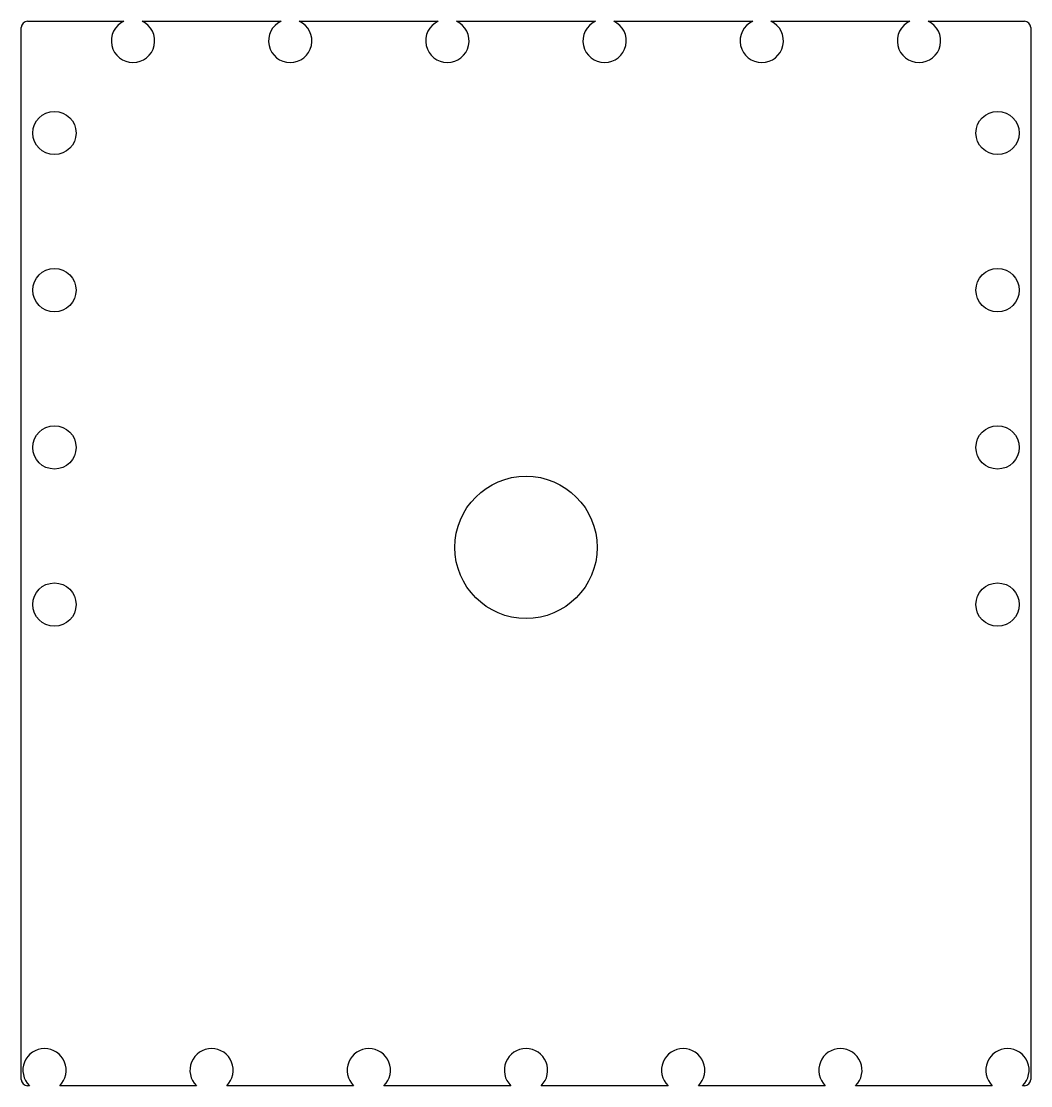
# Model space of a CAD drawing. Header units: millimetres. Extents: x 1 to 164, y -172 to 0.
import ezdxf

# ---------------------------------------------------------------- set-up
doc = ezdxf.new("R2010")
doc.units = ezdxf.units.MM

msp = doc.modelspace()

# ---------------------------------------------------------------- linework, layer by layer
at = {"color": 7, "linetype": 'Continuous'}
for p, q in [((2, 0), (17.58, 0)), ((20.52, 0), (42.98, 0)), ((45.92, 0), (68.38, 0)), ((71.32, 0), (93.78, 0)), ((96.72, 0), (119.18, 0)), ((122.12, 0), (144.58, 0)), ((147.52, 0), (163.1, 0)), ((1, -170.98), (1, -1)), ((164.1, -1), (164.1, -170.98)), ((2.31, -171.98), (2, -171.98)), ((29.3, -171.98), (7.21, -171.98)), ((54.7, -171.98), (34.2, -171.98)), ((80.1, -171.98), (59.6, -171.98)), ((105.5, -171.98), (85, -171.98)), ((130.9, -171.98), (110.4, -171.98)), ((157.89, -171.98), (135.8, -171.98)), ((163.1, -171.98), (162.79, -171.98))]:
    msp.add_line(p, q, dxfattribs=at)
for centre, radius in [((6.35, -18.05), 3.5), ((158.75, -18.05), 3.5), ((6.35, -43.45), 3.5), ((158.75, -43.45), 3.5), ((6.35, -68.85), 3.5), ((158.75, -68.85), 3.5), ((82.55, -85), 11.5), ((6.35, -94.25), 3.5), ((158.75, -94.25), 3.5)]:
    msp.add_circle(centre, radius, dxfattribs=at)
for centre, radius, start, end in [((2, -1), 1, 90, 180), ((19.05, -3.17), 3.5, 114.8865, 65.1135), ((44.45, -3.17), 3.5, 114.8865, 65.1135), ((69.85, -3.17), 3.5, 114.8865, 65.1135), ((95.25, -3.17), 3.5, 114.8865, 65.1135), ((120.65, -3.17), 3.5, 114.8865, 65.1135), ((146.05, -3.17), 3.5, 114.8865, 65.1135), ((163.1, -1), 1, 0, 90), ((4.76, -169.48), 3.5, 314.4153, 225.5847), ((31.75, -169.48), 3.5, 314.4153, 225.5847), ((57.15, -169.48), 3.5, 314.4153, 225.5847), ((82.55, -169.48), 3.5, 314.4153, 225.5847), ((107.95, -169.48), 3.5, 314.4153, 225.5847), ((133.35, -169.48), 3.5, 314.4153, 225.5847), ((160.34, -169.48), 3.5, 314.4153, 225.5847), ((2, -170.98), 1, 180, 270), ((163.1, -170.98), 1, 270, 0)]:
    msp.add_arc(centre, radius, start, end, dxfattribs=at)

doc.saveas('drawing.dxf')
